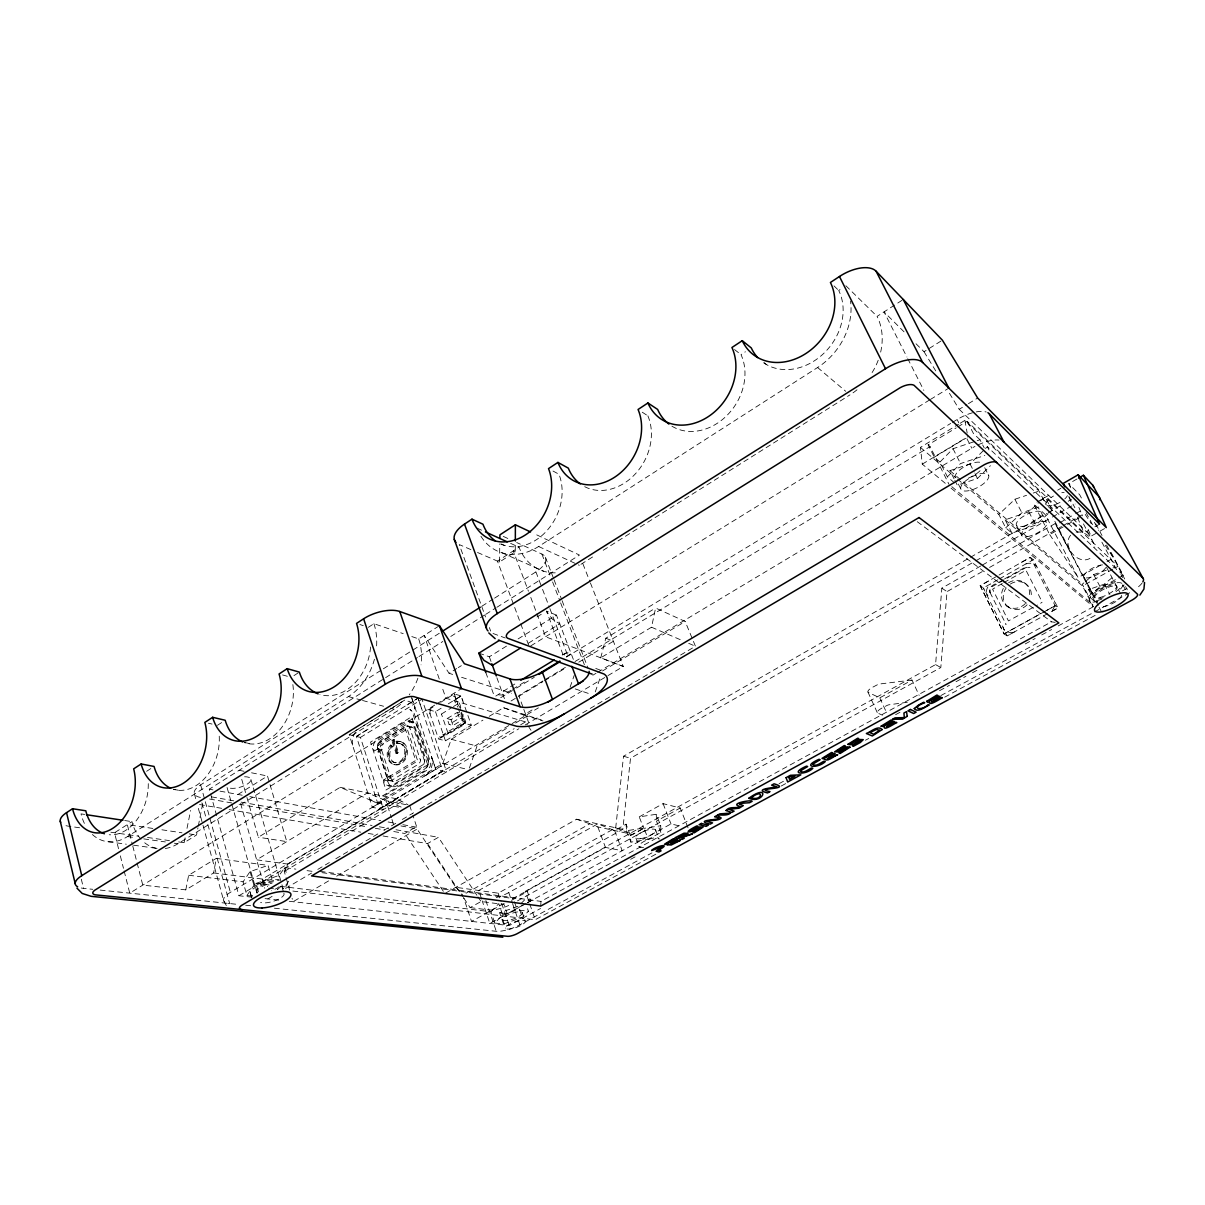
<?xml version="1.0" encoding="UTF-8"?>
<svg xmlns="http://www.w3.org/2000/svg" width="1205" height="1205" viewBox="0 0 1205 1205"><rect width="100%" height="100%" fill="white"/><g stroke="black" fill="none" stroke-linecap="round" stroke-linejoin="round"><path stroke-width="0.75" stroke-dasharray="5 3.75" d="M477.526 552.493L499.518 561.997L515.288 551.83L515.318 542.822M499.518 561.997L499.774 543.907M540.699 906.07L540.985 901.385L1051.468 621.825L1055.158 622.383M396.596 743.139L396.746 741.18L399.849 741.376A11.96 9.444 -75 0 1 406.853 755.851A11.96 9.444 -75 0 1 393.297 764.166A11.96 9.444 -75 0 1 389.983 747.416L391.414 745.323L392.589 746.452L391.294 748.365A9.971 7.863 -75 0 0 394.05 762.313A9.971 7.863 -75 0 0 405.332 755.399A9.971 7.863 -75 0 0 399.503 743.349L396.596 743.139L399.503 743.349M397.59 743.395L397.755 741.437L396.746 741.18M528.558 900.587L525.32 891.293L935.562 664.603L941.858 588.145L980.719 565.989M517.502 900.858L940.819 667.54L947.01 591.64L983.009 571.17M402.862 824.687L415.77 827.052L455.851 887.317L498.177 893.161L615.71 827.79L623.527 756.228L968.865 558.201M496.264 897.559A17.879 5.287 -19.5 0 0 508.781 892.589L622.804 829.356L630.516 758.261L974.167 561.756M132.761 845.97L142.777 885.118L185.796 889.877L213.616 872.962L216.252 858.382L268.067 865.386L272.029 879.138L279.44 880.072M411.839 727.097L406.688 725.982L378.46 743.621A3.961 3.103 -74.8 0 0 377.737 744.961L377.948 748.787L381.97 749.751L381.563 748.441A3.946 3.103 -74.9 0 1 383.145 743.907L383.446 743.696M185.796 889.877L188.658 875.252L216.252 858.382M178.611 841.934L184.094 842.717L196.535 834.975L197.951 827.82M198.298 826.028L202.862 802.741M184.094 842.717L185.555 835.532M187.001 828.362L190.631 810.438M441.467 714.053L451.86 707.516M465.175 722.88L448.215 733.227M525.305 724.913L623.301 666.455L600.738 657.81L651.528 627.218L655.595 608.013L685.178 621.479L695.451 646.257L437.897 798.433M600.738 657.81L605.829 638.213L655.595 608.013M570.101 687.166L574.152 675.493M595.27 691.896L600.723 676.186M246.92 797.424L258.352 837.219L340.156 787.317L376.999 802.922L442.822 763.458L451.242 739.283L482.919 720.138M469.393 768.052L477.029 746.091L509.188 726.841M389.561 780.674L391.655 780.373L418.466 764.196L420.183 761.922A4.022 3.193 -75.2 0 0 420.47 760.385L409.79 727.639A3.992 3.148 -74.1 0 0 408.992 726.585L408.269 726.163A4.022 3.178 -74.1 0 0 406.627 726.103L378.611 742.807L376.879 745.262L387.076 778.566L389.049 780.509L393.704 781.578M285.073 874.197L284.275 871.471L287.859 864.121L397.063 798.9L407.953 804.684M495.797 696.083L517.668 682.211M1070.612 535.186C1060.867 547.371 1080.177 567.766 1092.197 556.725M391.414 745.323L390.405 745.082L388.989 747.175A11.975 9.444 -75 0 0 392.288 763.925A11.975 9.444 -75 0 0 405.859 755.61A11.975 9.444 -75 0 0 398.855 741.12M392.589 746.452L391.58 746.211L390.284 748.124A9.971 7.863 -75 0 0 393.041 762.072A9.971 7.863 -75 0 0 404.338 755.158A9.971 7.863 -75 0 0 398.509 743.093M252.463 896.128L246.904 895.511L243.064 881.819L250.053 871.607L268.067 865.386M246.904 895.511L253.954 885.389L272.029 879.138M258.442 891.866L256.032 883.386L279.229 875.357L284.757 867.63L295.903 869.136M288.718 881.232L283.145 888.868L279.229 875.357M424.642 775.99L435.758 769.302L446.603 771.833M490.947 911.763L498.795 903.645L502.666 915.017L494.773 923.06L490.947 911.763L278.4 886.097M954.465 482.828L947.371 476.834L939.96 462.057L953.004 448.712L975.463 441.256M520.861 903.72L524.506 900.03L530.637 900.858L527.398 891.595L525.32 891.293M947.371 476.834L960.536 463.564L984.801 455.49M954.029 478.746L949.962 470.628L970.025 463.94L984.199 449.781M985.479 448.486L987.317 446.663L1114.791 567.284L1112.592 568.052M494.773 923.06L503.509 924.039L522.292 917.366L528.423 911.266L526.736 906.461M954.857 480.358L957.297 485.223L977.436 478.49L990.435 465.687M1040.683 500.813L1045.021 496.791L1052.04 510.152L1035.697 525.079L1011.974 533.137L1005.693 527.835L998.84 514.414L1014.896 499.247L1026.555 495.315M1005.693 527.835L1021.885 512.773L1041.918 505.995M1011.974 533.137L1005.166 519.822L1028.829 511.809L1039.358 502.048M414.656 706.612L414.64 709.022L414.671 706.597L412.336 703.509A14.565 11.508 -73.6 0 0 405.678 700.979M1101.867 599.096L1094.848 601.536L1088.612 596.264L1082.301 584.199L1093.673 574.559L1109.157 569.227M1088.612 596.264L1100.075 586.699L1119.038 580.147M1094.848 601.536L1088.582 589.591L1104.367 584.124L1113.766 576.291M1116.071 591.595L1124.19 584.922M1003.645 628.889L1003.479 627.127L1003.645 628.889A10.107 9.384 -45.1 0 0 1014.444 631.902L1015.845 631.149M566.41 656.559L571.155 653.682C568.549 652.056 563.262 652.357 564.076 656.514M584.696 486.684A50.143 40.669 -60.6 0 0 636.074 473.083A50.143 40.669 -60.6 0 0 647.868 415.846L650.67 414.023M671.923 426.178A51.679 42.326 -56.1 0 0 727.73 414.671A51.679 42.326 -56.1 0 0 741.015 354.647L745.398 351.77M763.789 362.901A53.487 43.937 -51.1 0 0 824.024 353.14A53.487 43.937 -51.1 0 0 838.71 290.465L841.572 288.582M146.633 771.29L151.092 768.383M217.442 725.305L222.097 722.277M293.96 675.613L299.367 672.104M368.293 627.338L373.927 623.693L403.193 633.634M555.264 572.842A54.541 44.314 -64.3 0 1 519.039 547.206L497.469 561.108L529.281 646.799L929.627 399.94M880.659 352.101A59.572 49.661 -50.2 0 0 877.089 316.373L903.268 299.503M480.946 536.255A56.635 45.248 -64.5 0 0 538.62 546.483L817.592 367.51A62.042 50.972 -51.1 0 0 850.534 301.054M141 839.283A49.36 35.668 -76.8 0 1 131.978 821.644L114.52 832.76L118.542 848.742M411.809 636.571L418.692 638.906L439.448 625.681M200.422 797.409A22.247 8.525 -15.6 0 1 200.648 784.877L381.789 669.799M383.371 668.79L440.578 632.459M481.895 606.205L493.011 599.141M494.592 598.132L535.909 571.893A24.236 11.056 -20.5 0 0 541.889 554.059L516.704 542.536M92.393 834.508A51.062 36.135 -76.5 0 0 127.504 836.571L348.441 696.565A53.984 41.241 -71.9 0 0 374.424 659.256M251.996 897.183L238.951 895.737L209.278 789.185L384.034 678.656M385.63 677.647L417.397 657.553M418.994 656.544L442.822 641.482M450.76 636.451L484.124 615.348M485.72 614.354L495.24 608.314M496.837 607.32L579.454 555.068L533.92 533.544M580.931 564.317L593.658 556.303M603.208 550.278L849.962 394.879M916.026 343.756L924.024 351.724L942.385 340.172M238.003 794.457L267.495 776.005L286.775 841.617L258.352 837.219M537.023 616.93L543.319 613.014M404.775 700.06L349.209 734.673L372.3 807.335L383.521 809.459L360.446 737.415L349.209 734.673L402.003 701.792M439.268 679.018L424.205 635.396L449.073 673.294L456.74 668.534M458.262 667.585L461.334 665.672M165.296 848.501A49.36 35.668 -76.8 0 0 177.963 843.726L394.156 709.188A52.071 40.533 -72 0 0 402.636 702.515M356.379 736.451L418.06 698.102L442.672 770.929L379.454 808.706L356.394 736.421L367.028 729.823M407.109 704.925L418.06 698.132M478.897 653.155L489.335 656.77L506.913 645.865M518.09 638.921L556.454 615.122L573.414 659.587M360.431 737.43L421.991 699.246L446.588 771.863M528.453 643.154L559.768 623.813L552.508 619.31L546.693 611.598M434.719 705.106L129.748 893.161L123.919 870.07M436.315 704.112L461.485 688.612M930.441 399.442L948.847 388.1M440.699 702.289L454.3 693.899L461.093 695.963L471.291 725.184L445.443 740.834L438.575 739.027L428.619 709.73L435.367 705.573M428.619 709.73L435.502 711.688L441.889 707.757M448.29 703.825L461.078 695.963L462.84 700.979M456.575 698.719L461.078 695.963M390.45 777.466L388.085 776.683L378.129 745.428L404.775 728.829L407.426 729.552L417.698 760.927L390.721 777.436L380.178 745.835L410.167 727.308A3.977 3.148 -74.2 0 1 413.752 728.694L424.326 760.325A4.007 3.193 -75.3 0 1 422.729 764.919L395.361 781.412A3.977 3.148 -75.9 0 1 391.806 779.951L391.354 778.626L387.317 777.752L383.597 780.012L384.064 781.458A8.315 6.552 -75.9 0 0 392.664 785.012L420.349 768.353A8.36 6.658 -75.2 0 0 424.25 757.192L413.541 725.184A8.284 6.552 -74.1 0 0 404.88 721.855L377.617 738.665A8.239 6.447 -74.8 0 0 373.791 749.615L374.258 751.061L377.948 748.787M391.745 740.307L394.246 739.644L398.524 752.673L397.032 753.577L396.023 753.336L391.745 740.307L394.246 739.644M381.97 749.751L378.295 752.01L374.258 751.061M453.472 706.537L458.442 703.539L460.943 710.543M447.13 718.617L457.403 712.336L461.259 713.45L451.016 719.701L447.13 718.617L449.134 724.446L453.02 725.515L463.292 719.264L459.436 718.18L449.134 724.446M949.435 393.297L959.21 409.293L966.907 404.594M968.443 403.66L977.662 398.027M396.023 753.336L398.524 752.673M562.193 655.083L565.371 653.155M511.025 690.239L503.118 695.044L496.987 694.803M512.607 689.275L526.856 680.614M566.32 657.102L950.685 423.437M952.281 422.458L957.116 419.536A27.323 11.357 -27.8 0 1 973.233 412.577M500.678 697.725L515.062 688.989M516.659 688.025L534.237 677.331M460.009 726.028L464.527 723.286L471.291 725.184L466.802 727.91M945.277 483.31L922.277 464.136L920.439 447.371L958.562 424.235M960.159 423.271L964.919 420.379L1039.056 491.098L1046.121 504.579M939.96 462.057L934.297 457.192L928.136 444.886L956.213 427.865M957.779 426.916L967.133 421.253L1083.988 532.926L1088.657 530.305M565.386 667.374L518.783 695.571L523.196 707.666M575.026 661.53L930.079 446.573L948.968 484.274M511.056 700.979L542.807 681.759M544.389 680.795L566.606 667.344M489.245 716.312L503.494 707.697L541.693 720.123M578.792 662.178L613.375 641.256L605.829 638.213M383.597 780.012L387.633 780.885L391.354 778.626M426.374 774.936L426.404 774.905A14.746 11.749 -75.3 0 0 432.128 758.532L431.39 756.303L431.375 758.819L432.128 758.502L435.758 769.302L411.131 696.113L415.002 707.591M922.277 464.136L967.826 436.707M934.297 457.192L965.657 438.304M503.494 707.697L523.603 715.047L533.228 709.278M207.847 824.401L229.673 903.554A22.85 7.486 -16.6 0 1 230.381 892.348L538.409 707.847M592.8 675.237L596.023 673.309M597.635 672.345L971.802 448.2A27.534 10.996 -27.5 0 1 974.966 446.422M515.604 723L528.468 715.303M602.545 670.959L685.178 621.479M442.672 770.929L431.601 777.571M372.3 807.335L381.398 801.882A14.626 11.478 -76.3 0 1 368.896 796.595M379.47 808.676L442.687 770.914M213.616 872.962L262.419 879.048L514.204 728.648M520.65 724.792L525.5 721.9L527.353 724.732M238.951 895.737L518.888 728.739M284.275 871.471L401.144 801.822M267.796 898.915L274.288 895.089M285.54 888.447L311.538 873.083M317.804 869.377L329.357 862.554M335.834 858.728L377.948 833.845M383.928 830.305L395.767 823.316M402.259 819.49L413.586 812.788M420.078 808.962L436.27 799.397M393.749 831.525L404.805 833.483L415.77 827.052M328.588 880.915L293.086 901.717L292.077 898.267M336.662 876.186L417.352 828.92L412.954 815.469M383.039 835.984L427.534 843.605L438.394 837.309L476.879 895.255M1036.948 502.108L1051.302 493.824M1057.674 490.134L1060.867 488.296M1076.939 479.018L1068.835 483.687L1070.989 488.778M970.492 557.267L1047.055 513.375M1048.275 512.667L1062.388 504.579M1068.233 501.22L1071.486 499.352M975.794 560.822L1050.7 517.984M1052.342 517.05L1075.131 504.021M982.331 565.07L1055.218 523.542L1092.001 592.514L1123.301 575.327L1110.874 552.101M1059.632 522.834L1074.077 514.61M1075.673 513.692L1082.09 510.031M989.561 567.45L1061.545 526.54M1063.187 525.606L1076.276 518.165M1077.903 517.231L1084.455 513.511M1100.632 565.13L1078.144 577.602L1045.142 514.475L1033.754 503.946L1049.706 534.568L1065.838 525.395M1067.464 524.476L1081.985 516.222M1014.474 631.902L1007.139 635.924L1004.081 633.875L980.192 585.69L1030.335 557.343L1033.257 559.753L1058.005 607.953L1050.519 612.065A10.242 9.489 -40.8 0 0 1054.36 600.873M1044.84 611.432L1004.081 633.875L980.192 585.69L988.883 580.765M1021.463 562.343L1030.335 557.343L1055.158 605.738L1058.005 607.953L1049.796 612.471M997.83 579.771L983.325 587.95L980.192 585.69M999.442 578.852L1033.257 559.753M622.804 829.356L576.577 819.219L444.826 893.538L404.805 833.483M1094.878 526.796L1099.547 524.16M1003.042 579.786C999.261 583.446 988.326 584.289 989.621 591.61L990.103 592.318L990.179 589.35L992.107 586.669L1026.208 567.419L1029.085 567.194M1004.609 578.897L1025.425 567.163L1030.004 567.555M1002.289 583.446L992.589 589.2L1008.434 620.906L1037.475 605.031M1003.855 582.572L1025.997 570.296L1042.25 602.093L1040.668 603.253M959.21 409.293L1091.052 536.18L1098.674 531.887M1100.195 531.028L1106.295 527.609M466.019 893.236L589.878 823.768L597.831 826.916L632.414 834.402L643.952 828.031L648.29 839.358L660.867 832.459L660.717 825.741L656.273 814.294L639.253 816.854L643.681 828.392L660.717 825.741M463.88 898.237L470.116 907.606L481.051 901.521L504.052 904.488L507.215 913.721L525.952 903.434M481.639 899.141L478.716 890.465L597.74 823.859L614.61 830.546L626.058 824.19L630.426 835.713L630.908 842.144L648.29 839.358M639.253 816.854L663.081 803.63L680.223 807.998L688.085 827.956M1107.064 561.56L1113.495 558.005L1104.398 543.982M504.187 903.358L471.517 921.403L463.548 897.439M512.351 898.84L605.452 847.416L622.202 850.73L614.61 830.546M511.839 900.18L527.398 891.595M660.867 832.459L656.484 821.102L680.223 807.998M912.019 680.057L879.213 684.048A4.85 1.567 -24 0 0 877.707 684.591L872.134 687.498A7.727 2.485 -24 0 0 868.443 692.483L879.801 697.846L912.019 680.057L919.174 695.406M1005.166 519.822L1082.497 585.946L1113.134 569.046M1114.746 568.158L1117.969 566.38L1045.021 496.791M630.426 835.713L643.681 828.392M1004.081 633.875L1041.979 612.999M1043.635 612.095L1055.158 605.738L1046.241 610.664M1047.717 613.616L1007.139 635.924L983.325 587.95L987.949 595.827L986.759 594.863A10.032 9.218 -45.7 0 1 990.495 583.898M527.504 902.575L530.637 900.858M526.058 903.524L489.817 923.422L482.226 900.873M527.7 902.62L670.989 823.919L681.247 826.344M289.275 901.295L509.248 925.576L540.563 908.48M630.652 859.301L635.577 856.604M895.586 714.701L900.451 712.035M939.523 690.706L949.42 685.314M956.017 681.714L965.913 676.306M972.51 672.721L977.451 670.01M1025.259 643.922L1035.155 638.514M1041.738 634.914L1051.634 629.522M1058.231 625.922L1092.845 607.019L1089.862 601.235M1122.533 590.827L1129.115 587.227M274.409 908.209L496.249 931.284A18.015 5.001 -19.7 0 0 519.867 924.807L651.95 852.884M779.078 783.672L784.018 780.976M940.864 695.571L1129.07 593.101A21.585 6.582 -26.6 0 0 1131.465 591.73M292.86 891.067L535.231 919.746L655.761 854.24M781.232 786.022L786.187 783.325M865.431 740.247L868.745 738.454M944.69 697.168L1096.58 614.595M463.021 718.993L462.72 718.105L463.036 718.993A5.935 4.775 -73.5 0 1 460.732 725.591M503.509 924.039L499.683 912.818L518.421 906.175L522.292 917.366M502.666 915.017L517.201 909.865L528.423 911.266M1033.212 493.071L1039.056 491.098M977.195 440.684L979.996 439.75L984.244 447.974M448.049 733.227L441.467 714.083M626.058 824.19L626.585 830.727L643.952 828.031M907.335 702.274L888.718 704.82A4.88 1.506 -23.9 0 0 887.196 705.362L881.578 708.269A7.772 2.41 -23.9 0 0 877.511 712.968L882.482 715.228M1076.095 532.083C1085.148 530.742 1093.462 538.545 1094.773 547.206M397.755 741.437L399.849 741.376M388.492 777.029L415.71 760.46L405.257 728.814M444.043 734.945L442.747 734.975L461.485 723.437L462.313 719.957L458.487 708.932M81.247 888.01A25.772 8.962 -14.6 0 0 83.522 888.356L92.77 889.305M100.166 890.073L238.198 904.443M245.669 905.211L252.041 905.874M265.04 898.614L280.449 900.316M268.625 888.19L277.948 889.305M188.658 875.252L243.064 881.819M256.032 883.386L269.077 884.967M499.683 912.818L507.215 913.721M470.116 907.606L489.019 909.926A17.924 5.197 -19.6 0 0 508.676 905.497M320.229 871.366L540.985 901.385M307.049 870.643L312.622 871.396M321.916 872.661L513.285 898.523M287.859 864.121L256.65 859.813L367.495 792.875L403.931 808.239M108.179 841.738L126.314 844.208M133.559 845.202L157.132 848.425M79.575 827.76L68.534 826.193A25.38 9.61 -13.9 0 1 62.705 824.356M110.845 832.233L138.319 836.165M147.477 837.475L169.453 840.623M127.504 836.571L134.719 837.596M143.726 838.876L165.356 841.934M174.364 843.214L177.963 843.726M390.089 780.765L389.29 780.584A3.946 3.103 -75.9 0 1 388.266 779.831L387.317 777.752M152.809 828.438L127.308 824.612L132.309 844.193M161.922 829.793L181.97 832.791M189.26 833.89L196.535 834.975M84.666 814.444L81.036 813.887A51.062 36.135 -76.5 0 0 85.043 824.717M124.702 820.53L131.978 821.644M199.503 804.533L221.75 808.344M229.161 809.609L360.792 832.173M368.203 833.438L375.629 834.703M209.625 799.036L231.722 802.937M239.087 804.232L367.977 826.976M375.342 828.287L384.546 829.914M173.384 789.335L178.912 790.314M211.628 796.882L233.755 800.828M241.136 802.138L372.029 825.47M379.394 826.796L388.613 828.438M395.993 829.748L438.394 837.309M400.919 825.922L417.352 828.92M209.278 789.185L212.969 789.862M220.048 791.158L242.461 795.27M249.842 796.625L380.735 820.635M388.115 821.976L395.481 823.331M376.999 802.922L398.554 807.169M239.132 770.296L244.449 771.366M251.544 772.797L267.495 776.005M406.01 804.669L385.901 800.632L391.414 817.743M340.156 787.317L397.063 798.9M444.223 735.005L443.32 734.809L447.507 734.704L465.07 724.009L465.748 722.066L463.157 714.61M388.371 785.796L392.393 786.654M244.374 742.431L251.514 744.012M393.613 764.437L394.622 764.678M208.435 723.241L212.035 724.069M394.14 762.509L395.15 762.735M442.822 763.458L467.073 769.317M451.242 739.283L477.029 746.091M409.173 720.982L413.119 722.051M348.441 696.565L360.747 699.954M362.509 700.451L383.597 706.266M390.631 708.209L394.156 709.188M282.542 674.936L287.784 676.397M623.527 756.228L630.516 758.261M525.5 721.9L445.895 698.222L441.678 686.007M523.603 715.047L543.018 720.921M449.073 673.294L452.658 674.438M461.59 677.3L511.643 693.282M359.903 624.521L363.262 625.651M576.577 819.219L589.878 823.768M575.237 688.914L590.646 694.201M493.026 633.484L505.241 637.972M595.752 668.444L600.843 670.326M615.71 827.79L632.414 834.402M556.454 615.122L546.452 611.056L563.955 657.177M470.884 549.616L459.256 544.585L485.525 616.96M651.528 627.218L681.94 640.397M688.703 643.334L695.451 646.257M501.988 552.809L543.606 571.2M515.288 551.83L513.27 550.926L528.438 591.218M501.446 544.058L504.564 545.458M476.999 528.121L483.732 531.179M510.634 543.38L519.039 547.206M503.268 536.391L509.986 539.463M538.62 546.483L579.334 565.326M553.005 471.035L558.969 474.258A48.833 39.012 -64.5 0 1 547.838 529.598A48.833 39.012 -64.5 0 1 499.804 543.591M935.562 664.603L940.819 667.54M642.265 412.215L647.868 415.846M941.858 588.145L947.01 591.64M408.992 726.585L408.269 726.163A3.992 3.148 -74.1 0 0 406.627 726.103M1006.838 606.01L1008.585 607.26A14.565 13.436 -43.6 0 0 1028.332 603.313M917.246 521.69L1051.468 621.825M1008.585 582.738A14.611 13.466 -43.8 0 1 1024.205 582.602L1025.877 583.898A14.565 13.436 -43.6 0 1 1030.802 598.237M734.523 349.555L741.015 354.647M764.015 362.6L766.561 364.633M951.031 488.115L1093.372 606.748L1082.497 585.946M951.845 486.684L1092.89 604.684M817.592 367.51L845.744 391.309M920.439 447.371L956.077 477.843M957.508 479.063L998.84 514.414M949.962 470.628L1082.301 584.199M1088.582 589.591L1092.001 592.514M928.136 444.886L930.079 446.573M1048.486 506.808L1052.04 510.152M979.996 439.75L973.489 433.589L967.133 421.253M1123.301 575.327L1119.37 571.622L1122.578 577.617M833.981 285.886L838.71 290.465M390.405 745.082L391.58 746.211M845.865 285.751L877.089 316.373M904.036 331.812L884.033 311.899L906.898 356.981M1006.009 624.582L1005.633 623.813M455.867 887.317L462.75 895.059M388.266 779.831L387.769 779.078M226.329 905.573L223.663 900.617L197.831 806.446M262.419 879.048L267.6 886.669M427.534 843.605L462.84 896.686M477.933 896.821L481.051 901.521M1049.706 534.568L1078.144 577.602M528.287 726.163L531.059 730.411M1085.208 514.384L1091.278 523.738M924.024 351.724L936.722 372.511M1095.782 523.889L1102.003 535.502M1081.397 497.996L1079.635 494.683L1068.835 483.687L1071.426 488.537M1094.396 522.292L1098.734 530.411M1106.552 545.021L1124.702 578.972M1086.082 512.577L1094.035 527.474M1101.882 542.16L1116.809 570.131M1125.56 586.534L1127.323 589.817M1122.939 584.997L1126.012 590.766M1068.865 496.445L1074.875 507.742M1083.461 523.889L1092.031 540.021M1106.431 567.103L1120.605 593.719M1104.367 584.124L1109.88 594.562M1093.673 574.559L1100.075 586.699M1054.827 521.283L1070.884 551.905M1084.214 577.316L1097.454 602.711M1055.218 523.542L1098.237 605.633M1099.065 607.2L1101.536 611.914M1041.165 512.336L1046.437 522.443M1028.829 511.809L1035.697 525.079M1014.896 499.247L1021.885 512.773M987.317 446.663L988.989 449.917M1016.643 525.621L1021.84 535.728M984.696 467.706L988.763 475.629A15.514 6.055 -27.1 0 1 969.016 490.646A15.514 6.055 -27.1 0 1 966.47 480.223A15.514 6.055 -27.1 0 1 988.763 475.629M957.116 419.536L958.743 422.714M966.907 438.65L971.802 448.2M970.025 463.94L974.152 472.014M974.966 473.64L977.436 478.49M907.742 358.653L923.828 390.375M953.004 448.712L960.536 463.564M958.367 484.049L960.762 488.808M989.697 591.806L990.344 592.77M990.013 592.438L1005.949 624.13M879.801 697.846L886.775 713.134M867.931 692.016L877.315 712.712M1078.867 507.395L1082.452 515.861M1088.19 529.402L1091.052 536.18M1068.956 497.078L1071.817 503.901M1077.541 517.563L1083.988 532.926M582.874 563.774L589.727 581.172M590.405 582.919L623.301 666.455L545.594 636.767L529.1 592.965M663.081 803.63L670.989 823.919M655.58 829.868L658.894 838.484M545.398 557.237L553.411 578.084M554.074 579.816L561.425 598.915M562.087 600.662L588.13 668.383M541.889 554.059L551.935 580.207M552.613 581.955L559.979 601.144M560.641 602.892L584.741 665.672M535.909 571.893L541.904 587.633M542.566 589.381L549.224 606.868M549.887 608.615L568.519 657.599M635.939 838.077L639.222 846.693M626.585 830.727L630.908 842.144M597.831 826.916L605.452 847.416M523.813 709.384L530.11 726.66M489.366 627.549L490.661 631.089M489.335 656.77L491.218 661.997M496.867 677.692L504.413 698.629M485.826 672.511L494.005 695.375M529.778 904.066L535.231 919.746M460.747 707.666C459.707 699.036 449.962 695.3 457.87 707.184M461.545 712.276L465.16 722.669M458.518 706.01L454.3 693.899L455.791 699.141L455.776 698.162A5.905 4.745 -72.8 0 0 450.55 696.219M460.913 712.878L464.527 723.286L438.575 739.042L442.325 736.752A5.92 4.745 -74 0 1 437.114 734.749M457.403 712.336L459.436 718.18M522.352 912.727A10.393 2.922 -19.7 0 1 508.374 920.349A10.393 2.922 -19.7 0 1 506.928 915.484A10.393 2.922 -19.7 0 1 522.352 912.727L525.29 921.223A10.408 2.877 -19.7 0 1 511.282 928.814A10.408 2.877 -19.7 0 1 509.851 924.039A10.408 2.877 -19.7 0 1 525.29 921.223M514.414 901.762L517.201 909.865M451.016 719.701L453.02 725.515M508.781 892.589L512.291 902.771M512.562 903.584L519.867 924.807M498.177 893.161L501.084 901.686M501.672 903.389L509.248 925.576M435.502 711.688L445.443 740.834M502.771 919.686L505.663 928.196M418.647 699.864L422.262 710.513M485.856 900.572L496.249 931.284M393.252 739.388L397.53 752.432M392.755 740.563L397.032 753.577M409.655 805.392L412.396 813.797M377.632 747.838L387.633 778.716M387.633 780.885L388.1 782.331A8.284 6.537 -76 0 0 396.671 785.886L424.311 769.272A8.33 6.643 -75.3 0 0 428.182 758.141L417.487 726.238A8.254 6.537 -74.1 0 0 408.841 722.91L381.639 739.659A8.209 6.447 -74.9 0 0 377.828 750.579M391.956 819.46L393.613 824.597M284.757 867.63L286.745 874.423M286.067 877.632L289.607 890.134M250.941 779.514L279.906 879.545M281.834 886.368L283.326 891.504M241.738 779.349L246.407 795.616M240.578 803.464L264.754 888.251M227.067 787.483L257.207 893.749M250.053 871.607L253.954 885.389M250.294 893.026L251.679 897.966M200.648 784.877L230.381 892.348M201.898 802.816L205.874 817.201M194.351 793.764L195.843 799.201M120.334 855.851L123.467 868.293M81.322 879.213L83.522 888.356M964.919 420.379L967.178 433.077M420.379 759.376L420.47 760.385M656.273 814.294L656.484 821.102M1103.238 597.68A12.366 3.796 -26.5 0 1 1095.752 595.18A12.366 3.796 -26.5 0 1 1112.275 586.142A12.366 3.796 -26.5 0 1 1113.947 591.806M1105.663 567.706A12.291 3.931 -26.7 0 1 1090.329 577.361A12.291 3.931 -26.7 0 1 1085.66 573.023A12.291 3.931 -26.7 0 1 1102.605 564.859M1142.009 583.16A21.585 6.582 -26.6 0 1 1135.848 588.853M1024.205 582.602A14.611 13.466 -43.8 0 1 1029.115 596.957M1025.395 603.509A14.611 13.466 -43.8 0 1 1006.175 605.513A14.611 13.466 -43.8 0 1 1004.458 586.624M1010.332 584.048A14.565 13.436 -43.6 0 1 1025.907 583.913M1008.63 607.29A14.565 13.436 -43.6 0 1 1006.205 587.935M878.204 360.25A59.572 49.661 -50.2 0 1 870.07 375.644M856.996 389.802A59.572 49.661 -50.2 0 1 851.408 393.945M281.051 886.142A12.954 4.248 -16.9 0 1 275.373 890.359M257.042 892.709A12.954 4.248 -16.9 0 1 260.054 887.603A12.954 4.248 -16.9 0 1 272.089 883.175M244.57 776.773A12.607 4.835 -15.9 0 1 246.468 784.576A12.607 4.835 -15.9 0 1 227.082 786.85M1067.359 495.617A12.065 4.338 -27.4 0 1 1064.738 498.96M1059.993 502.365A12.065 4.338 -27.4 0 1 1046.377 505.181M1045.88 504.157A12.065 4.338 -27.4 0 1 1053.456 496.038M1061.816 492.709A12.065 4.338 -27.4 0 1 1064.151 492.423M643.575 847.296A10.709 3.148 -21.1 0 1 639.81 844.464A10.709 3.148 -21.1 0 1 651.363 838.499A10.709 3.148 -21.1 0 1 659.075 839.283M1122.759 584.922A18.542 5.709 -26.5 0 1 1120.56 589.034M1097.845 601.461A18.542 5.709 -26.5 0 1 1095.586 591.986A18.542 5.709 -26.5 0 1 1122.171 583.551M287.227 881.985A19.416 6.371 -16.9 0 1 284.666 887.633M252.493 895.782A19.416 6.371 -16.9 0 1 256.319 886.76A19.416 6.371 -16.9 0 1 279.108 879.966M1025.937 563.895A10.182 9.324 -42 0 1 1036.827 566.696M430.049 713.963A5.889 4.7 -73.3 0 1 432.324 707.456M352.523 745.082A14.43 11.237 -74.7 0 1 358.081 729.161M980.057 470.733A15.469 6.13 -27.2 0 1 967.073 478.596M955.158 477.692A15.469 6.13 -27.2 0 1 963.91 466.953A15.469 6.13 -27.2 0 1 980.433 462.358M279.153 886.714A12.939 4.248 -16.8 0 1 271.396 890.721M257.674 892.152A12.939 4.248 -16.8 0 1 260.235 886.127A12.939 4.248 -16.8 0 1 275.403 881.608M283.823 893.221A12.969 4.187 -16.9 0 1 275.885 900.376A12.969 4.187 -16.9 0 1 260.596 902.44M1121.418 595.225A12.396 3.751 -26.4 0 1 1113.932 602.726A12.396 3.751 -26.4 0 1 1100.993 606.883M978.234 444.796A27.534 10.996 -27.5 0 1 999.02 440.081M976.291 411.899A27.323 11.357 -27.8 0 1 986.202 412.005M157.087 848.425A49.36 35.668 -76.8 0 1 142.145 840.488M370.553 646.98A46.528 35.548 -71.9 0 1 319.867 694.487M418.692 638.906A52.071 40.533 -72 0 1 421.042 664.829M417.879 678.219A52.071 40.533 -72 0 1 409.233 694.863M373.927 623.693A53.984 41.241 -71.9 0 1 376.532 646.995M292.86 684.576A45.624 34.011 -73.8 0 1 280.087 729.552A45.624 34.011 -73.8 0 1 244.495 742.672M219.235 736.18A44.796 32.535 -75.3 0 1 173.851 789.411M148.275 783.642A44.028 31.149 -76.5 0 1 109.248 834.749M427.7 764.798L385.992 790.013L370.538 742.099L411.553 716.779L427.7 764.798M428.814 763.503L425.486 770.176L382.497 795.872C381.865 795.33 380.765 796.731 385.043 795.375L427.911 769.634L430.26 766.26L430.516 762.193L413.902 712.697L409.851 709.308L412.246 711.583L428.814 763.503M1022.367 526.495A13.978 5.016 -27 0 0 1041.542 513.616A13.978 5.016 -27 0 0 1022.744 516.734A13.978 5.016 -27 0 0 1022.367 526.495M1027.549 536.556A14.008 4.956 -26.9 0 0 1046.814 523.708A14.008 4.956 -26.9 0 0 1027.986 526.901A14.008 4.956 -26.9 0 0 1027.549 536.556M640.217 838.71A10.679 3.193 -21.1 0 0 655.761 830.682A10.679 3.193 -21.1 0 0 641.256 832.474A10.679 3.193 -21.1 0 0 640.217 838.71M1100.557 597.319A12.366 3.811 -26.5 0 0 1116.598 586.157A12.366 3.811 -26.5 0 0 1099.141 590.691A12.366 3.811 -26.5 0 0 1100.557 597.319"/><path stroke-width="1.5" d="M515.333 541.015L515.379 524.778L530.546 531.947M499.849 538.469L499.909 534.854L515.379 524.778M1139.87 595.119L1143.922 589.079L1144.554 582.452M455.972 542.386A26.902 12.954 -19.8 0 1 464.497 524.1L471.983 519.159A49.3 39.208 -64.6 0 0 525.817 534.674A49.3 39.208 -64.6 0 0 548.516 468.625L557.915 462.419A50.655 40.895 -60.7 0 0 614.896 477.044A50.655 40.895 -60.7 0 0 638.063 409.489L647.913 402.982A52.207 42.582 -56.2 0 0 708.299 416.629A52.207 42.582 -56.2 0 0 731.932 347.507L742.25 340.684A54.044 44.224 -51.3 0 0 806.311 353.231A54.044 44.224 -51.3 0 0 830.426 282.467L839.463 276.502A30.2 15.334 -28.9 0 1 876.095 271.23L942.385 340.172L977.662 398.027L1106.295 527.609L1083.4 475.282L1078.55 478.084M60.657 822.352A25.38 9.61 -13.9 0 1 66.546 812.652L72.541 808.736L85.796 810.784A44.028 31.149 -76.5 0 0 104.443 833.77M170.658 788.221A44.796 32.535 -75.3 0 1 154.074 766.455L141.136 763.97L133.665 768.85A44.404 31.24 -76.5 0 1 113.014 828.166A44.404 31.24 -76.5 0 1 72.541 808.736M242.838 742.039A45.624 34.011 -73.8 0 1 225.199 720.259L212.637 717.306L204.835 722.413A45.203 32.656 -75.3 0 1 183.808 782.919A45.203 32.656 -75.3 0 1 141.136 763.97M318.12 693.869A46.528 35.548 -71.9 0 1 299.367 672.104L287.197 668.655L279.063 673.972A46.046 34.132 -73.8 0 1 257.659 735.743A46.046 34.132 -73.8 0 1 212.637 717.306M559.888 661.018L542.19 671.772A24.627 9.956 -20.2 0 1 509.941 678.882L464.392 663.759L439.448 625.681L399.774 611.507A26.465 11.869 -17.8 0 0 363.624 618.783L356.544 623.407A46.965 35.698 -71.9 0 1 334.734 686.489A46.965 35.698 -71.9 0 1 287.197 668.655M442.16 631.435L480.298 607.215M590.691 698.207L594.186 695.993A39.373 15.153 -20.7 0 0 603.946 673.987L507.576 638.213A11.809 5.001 -20.1 0 1 509.881 631.209L900.346 387.603A13.285 5.95 -27.7 0 1 913.992 385.254L1137.64 594.351A9.248 2.772 -26.5 0 1 1132.534 599.834L516.689 933.935A7.712 2.109 -19.7 0 1 507.968 936.345L95.3 894.848A11.056 3.766 -14.7 0 1 94.728 890.239L400.301 699.578A11.538 4.684 -18.3 0 1 413.737 696.626L516.523 726.238A39.132 14.927 -20.3 0 0 560.235 716.132L563.97 714.053M77.677 886.805A25.772 8.962 -14.6 0 1 81.759 875.674L385.299 684.244A26.917 11.101 -18.2 0 1 421.886 676.336L520.063 706.748A24.808 9.64 -20.2 0 0 552.477 699.397L542.19 671.772M488.04 630.938A27.534 11.869 -20.1 0 1 497.273 613.616L885.524 368.73A30.984 14.129 -27.9 0 1 922.714 362.524L1142.897 578.084A21.585 6.582 -26.6 0 1 1142.837 581.879M485.826 672.511L478.897 653.155L499.322 640.427M520.62 647.989L492.438 665.401L484.018 660.4L478.897 653.155M520.846 680.283L554.24 659.933M539.027 674.423L559.798 661.801M547.868 702.154L583.115 681.036M1099.623 499.653A21.118 7.396 -27.5 0 0 1099.005 496.731L1078.144 474.785L1063.232 483.416L1064.663 486.82M502.846 937.219L91.158 896.324L82.226 893.462L76.924 888.13M86.489 814.716L122.88 820.259M242.25 909.67L241.211 909.519A9.791 3.148 -16.7 0 1 241.527 905.437L984.545 464.558A11.809 4.639 -27.4 0 1 996.369 462.268L997.107 462.78M498.358 640.081L592.167 674.137M485.419 531.932L507.275 541.858M471.983 519.159L482.949 524.205A48.833 39.012 -64.5 0 0 495.436 540.97M557.915 462.419L568.308 468.127A50.143 40.669 -60.6 0 0 580.207 483.883M495.15 638.65L488.778 632.926M647.913 402.982L657.644 409.429A51.679 42.326 -56.1 0 0 668.911 424.1M742.25 340.684L751.257 347.914A53.487 43.937 -51.1 0 0 757.629 357.539M987.889 412.713A27.323 11.357 -27.8 0 1 989.185 413.692L1099.547 524.16L1078.144 474.785M1083.4 475.282L1092.814 485.269L1142.897 578.084M989.185 413.692L1004.006 442.099A27.534 10.996 -27.5 0 0 1002.726 441.166M903.268 299.503L948.847 388.1M876.095 271.23L922.714 362.524M839.463 276.502L885.524 368.73M571.848 666.335L578.505 683.822A24.959 9.776 -20.7 0 0 589.14 671.336M464.497 524.1L497.273 613.616M509.941 678.882L520.063 706.748M454.285 539.418L486.443 628.227M491.851 663.744L496.249 675.945M439.448 625.681L461.485 688.612M399.774 611.507L421.886 676.336M363.624 618.783L385.299 684.244M66.546 812.652L81.759 875.674M60.25 821.147L75.267 883.852M1092.814 485.269A21.057 7.516 -27.6 0 1 1093.568 487.091M848.049 744.238C853.607 747.281 870.974 733.182 852.402 745.835L853.441 746.241L860.37 742.476L863.247 739.644L860.415 739.509L850.7 743.455L858.819 738.62L857.749 738.198L848.049 744.238M714.791 816.674C731.043 820.394 689.682 819.114 710.167 824.145L712.517 822.864C697.002 819.174 718.873 822.247 721.162 817.969C711.251 812.019 725.47 817.577 730.396 813.149L719.852 813.857L714.791 816.674M776.683 786.775C774.77 787.693 752.266 789.17 767.57 792.935L769.995 791.625C751.137 787.784 793.959 789.742 774.062 783.822L771.622 785.148L776.683 786.775M914.249 708.525C917.623 713.405 925.515 706.326 929.266 705.015L928.302 704.533C921.84 711.492 909.082 708.54 924.702 702.726L923.708 702.244L918.617 705.015L914.249 708.525M726.103 810.513L731.706 812.441L734.086 811.146L729.025 809.353L739.177 808.163L743.274 805.603L739.313 804.006L739.885 803.419L749.6 802.711L752.146 801.325C752.131 799.427 727.519 803.72 740.548 806.552C736.3 808.947 729.492 805.799 726.103 810.513M658.713 850.082L661.063 850.851L658.924 852.01L656.107 851.242L661.891 846.814L651.664 850.534C654.586 846.482 673.218 842.039 658.713 850.082M700.497 828.046L692.95 832.565L694.17 832.851L703.118 827.082L699.864 826.931L690.555 830.712L697.936 826.284L696.701 825.982C678.671 835.321 693.839 831.601 700.497 828.046M786.097 777.662L787.663 782.015L800.858 774.83L790.42 775.297L786.097 777.662M881.141 726.178L884.214 726.645C882.964 731.992 896.776 721.855 896.836 722.654L895.842 722.202L886.323 726.66L894.441 721.569L893.432 721.117L883.928 725.621L892.062 720.515L891.037 720.048L881.141 726.178M751.242 797.68C762.147 801.943 764.618 787.181 751.242 797.68M667.675 844.75L671.275 844.991L680.298 840.382L670.085 844.087L677.361 839.734L676.11 839.463L667.148 843.455L674.438 839.087L673.173 838.816L664.527 844.223L667.675 844.75M685.223 834.116L680.087 837.324L678.385 836.948L685.223 834.116M849.977 747.19L840.126 753.487L839.057 753.08L847.281 748.185L838.093 751.935L834.658 751.815L844.283 745.534L845.368 745.955L837.309 750.76L846.979 746.829L849.977 747.19M926.72 701.325L927.458 702.229L929.703 701.867C928.031 707.456 942.581 697.017 942.4 697.876L941.451 697.394L931.781 701.928L940.126 696.701L939.162 696.204L929.507 700.783L937.882 695.541L936.903 695.044L926.72 701.325M800.376 770.914C802.997 774.469 809.127 768.745 811.718 767.962L812.818 768.338C805.874 775.463 787.739 774.378 806.507 766.139L807.621 766.516L800.376 770.914M812.848 764.121C815.408 767.751 821.629 761.937 824.205 761.168L825.289 761.56C818.195 768.79 800.24 767.54 819.038 759.301L820.153 759.692L812.848 764.121M907.229 716.312L902.575 719.159L892.483 719.264L895.059 717.864L904.292 717.608L903.931 713.029L906.522 711.613L907.229 716.312M879.529 730.351L873.685 734.252L869.829 732.625L876.547 729.417L879.529 730.351M788.673 776.879L789.471 779.258L794.908 776.291L788.673 776.879M687.784 833.318L684.304 835.954L692.378 833.935L681.593 837.656L684.229 838.258L682.06 839.433L674.936 837.852L683.973 833.212L687.784 833.318M824.807 759.21C827.624 762.449 834.854 755.158 837.761 754.767L827.233 758.563L835.216 753.818L834.131 753.411L824.672 757.629L832.685 752.869L831.586 752.462L822.036 758.382L824.807 759.21M748.847 798.252C763.804 804.594 770.763 782.391 748.847 798.252M882.09 729.552L872.33 735.969L866.38 733.499C870.356 732.188 878.264 724.762 882.09 729.552M919.038 517.548L311.583 875.93L540.699 906.07L1058.849 622.94L919.038 517.548M701.34 823.452L699.141 824.657L706.115 826.359L708.314 825.154L701.34 823.452M910.423 709.474L907.983 710.814L913.661 713.496L916.101 712.17L910.423 709.474M1102.906 611.522A18.587 5.618 -26.4 0 0 1128.136 594.999A18.587 5.618 -26.4 0 0 1102.846 600.813A18.587 5.618 -26.4 0 0 1102.906 611.522M262.027 907.937A19.476 6.266 -16.9 0 0 290.932 894.984A19.476 6.266 -16.9 0 0 263.759 896.174A19.476 6.266 -16.9 0 0 262.027 907.937"/></g></svg>
